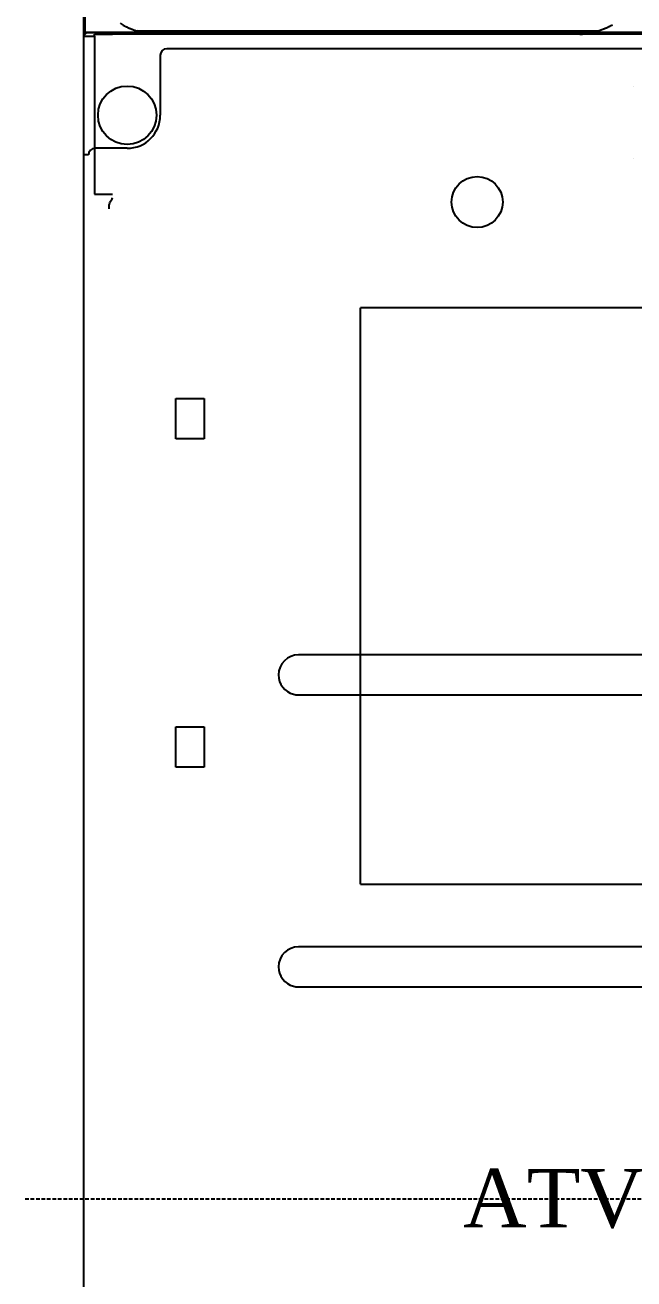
# Model space of a CAD drawing. Extents: x 0 to 226, y 0 to 690.
# Drawn here: x 0 to 83.5, y 333.7 to 505.5 of the extents above; entities that cross this region are included whole.
import ezdxf

# ---------------------------------------------------------------- set-up
doc = ezdxf.new("R2010")
doc.units = 0
doc.linetypes.add('DASHED', pattern=[0.75, 0.5, -0.25])
doc.layers.add('-15N-THT. THIẾT BỊ ĐÓNG MỞ', color=40, linetype='CONTINUOUS')
doc.styles.add('- 04.0', font='times.ttf', dxfattribs={"height": 4})

# ---------------------------------------------------------------- blocks, each defined once
blk = doc.blocks.new('06 - N - SC VSD ATV630D30~D45N4')
at = {"layer": '-15N-THT. THIẾT BỊ ĐÓNG MỞ'}
for p, q in [((-105, 302.47), (-105, -248.35)), ((-104.75, 159.78), (-104.75, 169.53)), ((-105, 159.86), (-105, 159.86)), ((-105, 159.86), (104.99, 159.86)), ((-99.98, 161.09), (-99.55, 160.84)), ((-99.55, 160.84), (-99.48, 160.8)), ((-99.48, 160.8), (-99.41, 160.76)), ((-99.41, 160.76), (-99.33, 160.73)), ((-99.33, 160.73), (-99.26, 160.69)), ((-99.26, 160.69), (-99.19, 160.65)), ((-99.19, 160.65), (-99.12, 160.61)), ((-99.12, 160.61), (-99.04, 160.58)), ((-99.04, 160.58), (-98.97, 160.54)), ((-98.97, 160.54), (-98.9, 160.51)), ((-98.9, 160.51), (-98.82, 160.48)), ((-98.82, 160.48), (-98.75, 160.44)), ((-98.75, 160.44), (-98.68, 160.41)), ((-98.68, 160.41), (-98.6, 160.38)), ((-98.6, 160.38), (-98.53, 160.35)), ((-98.53, 160.35), (-98.46, 160.32)), ((-98.46, 160.32), (-98.38, 160.29)), ((-98.38, 160.29), (-98.31, 160.26)), ((-98.31, 160.26), (-98.24, 160.24)), ((-98.24, 160.24), (-98.17, 160.21)), ((-98.17, 160.21), (-98.09, 160.18)), ((-98.09, 160.18), (-98.02, 160.16)), ((-98.02, 160.16), (-97.95, 160.13)), ((-97.95, 160.13), (-97.88, 160.11)), ((-97.88, 160.11), (-97.82, 160.09)), ((-97.82, 160.09), (-97.76, 160.07)), ((-97.76, 160.07), (-97.71, 160.05)), ((-97.71, 160.05), (-97.67, 160.04)), ((-97.58, 160.01), (-97.67, 160.04)), ((-97.67, 160.04), (-34.33, 160.04)), ((-97.47, 159.98), (-97.58, 160.01)), ((-97.37, 159.95), (-97.47, 159.98)), ((-97.26, 159.92), (-97.37, 159.95)), ((-97.14, 159.89), (-97.26, 159.92)), ((-97.02, 159.86), (-97.14, 159.89)), ((-96.97, 159.85), (-97.02, 159.86)), ((-96.91, 159.84), (-96.97, 159.85)), ((-96.85, 159.82), (-96.91, 159.84)), ((-96.78, 159.81), (-96.85, 159.82)), ((-96.72, 159.8), (-96.78, 159.81)), ((-35.28, 159.8), (-35.22, 159.81)), ((-35.22, 159.81), (-35.15, 159.82)), ((-35.15, 159.82), (-35.09, 159.84)), ((-35.09, 159.84), (-35.03, 159.85)), ((-35.03, 159.85), (-34.98, 159.86)), ((-34.98, 159.86), (-34.86, 159.89)), ((-34.86, 159.89), (-34.74, 159.92)), ((-34.74, 159.92), (-34.63, 159.95)), ((-34.63, 159.95), (-34.53, 159.98)), ((-34.53, 159.98), (-34.42, 160.01)), ((-34.42, 160.01), (-34.33, 160.04)), ((-34.29, 160.05), (-34.33, 160.04)), ((-34.24, 160.07), (-34.29, 160.05)), ((-34.18, 160.09), (-34.24, 160.07)), ((-34.12, 160.11), (-34.18, 160.09)), ((-34.05, 160.13), (-34.12, 160.11)), ((-33.98, 160.16), (-34.05, 160.13)), ((-33.91, 160.18), (-33.98, 160.16)), ((-33.83, 160.21), (-33.91, 160.18)), ((-33.76, 160.24), (-33.83, 160.21)), ((-33.69, 160.26), (-33.76, 160.24)), ((-33.62, 160.29), (-33.69, 160.26)), ((-33.54, 160.32), (-33.62, 160.29)), ((-33.47, 160.35), (-33.54, 160.32)), ((-33.4, 160.38), (-33.47, 160.35)), ((-33.32, 160.41), (-33.4, 160.38)), ((-33.25, 160.44), (-33.32, 160.41)), ((-33.18, 160.48), (-33.25, 160.44)), ((-33.1, 160.51), (-33.18, 160.48)), ((-33.03, 160.54), (-33.1, 160.51)), ((-32.96, 160.58), (-33.03, 160.54)), ((-32.88, 160.61), (-32.96, 160.58)), ((-32.81, 160.65), (-32.88, 160.61)), ((-32.74, 160.69), (-32.81, 160.65)), ((-32.67, 160.73), (-32.74, 160.69)), ((-32.59, 160.76), (-32.67, 160.73)), ((-32.52, 160.8), (-32.59, 160.76)), ((-32.45, 160.84), (-32.52, 160.8)), ((-105, 159.35), (-104.56, 159.78)), ((-105, 159.3), (-103.5, 159.3)), ((-96.65, 159.78), (-104.75, 159.78)), ((-103.5, 159.58), (-103.5, 159.58)), ((-103.5, 159.3), (-103.5, 159.58)), ((-103.5, 159.58), (-100.99, 159.58)), ((-103.5, 159.3), (-103.5, 137.69)), ((-103.5, 159.3), (-103.5, 159.3)), ((-15, 159.59), (-100.99, 159.59)), ((-100.99, 159.59), (-100.99, 159.59)), ((-100.99, 159.58), (-100.99, 159.58)), ((-96.65, 159.78), (-96.72, 159.8)), ((-96.65, 159.78), (-96.65, 159.78)), ((-36.91, 159.59), (-36.76, 159.6)), ((-36.76, 159.6), (-36.62, 159.61)), ((-36.62, 159.61), (-36.51, 159.62)), ((-36.51, 159.62), (-36.4, 159.63)), ((-36.4, 159.63), (-36.3, 159.64)), ((-36.3, 159.64), (-36.21, 159.65)), ((-36.21, 159.65), (-36.13, 159.66)), ((-36.13, 159.66), (-36.04, 159.67)), ((-36.04, 159.67), (-35.97, 159.68)), ((-35.97, 159.68), (-35.9, 159.69)), ((-35.9, 159.69), (-35.83, 159.7)), ((-35.83, 159.7), (-35.76, 159.71)), ((-35.76, 159.71), (-35.69, 159.72)), ((-35.69, 159.72), (-35.63, 159.73)), ((-35.63, 159.73), (-35.57, 159.74)), ((-35.57, 159.74), (-35.51, 159.75)), ((-35.51, 159.75), (-35.45, 159.76)), ((-35.45, 159.76), (-35.4, 159.77)), ((-35.4, 159.77), (-35.35, 159.78)), ((-35.35, 159.78), (-35.28, 159.8)), ((-35.35, 159.78), (-35.35, 159.78)), ((-94.46, 156.7), (-94.46, 148.49)), ((-94.46, 156.7), (-94.46, 156.7)), ((93.55, 157.6), (-93.56, 157.6)), ((-93.56, 157.6), (-93.56, 157.6)), ((-29.49, 152.48), (-29.49, 152.48)), ((-103, 148.49), (-103, 148.49)), ((-95, 148.49), (-95, 148.49)), ((-94.46, 148.49), (-94.46, 148.49)), ((-104.31, 143.05), (-105, 143.05)), ((-105, 143.05), (-105, 143.05)), ((-104.31, 143.05), (-104.31, 143.05)), ((-99, 143.95), (-103.41, 143.95)), ((-103.41, 143.95), (-103.41, 143.95)), ((-99, 143.95), (-99, 143.95)), ((-29.49, 142.5), (-29.49, 142.5)), ((-103.5, 137.69), (-103.5, 137.69)), ((-103.5, 137.69), (-100.99, 137.69)), ((-100.99, 137.69), (-100.99, 137.69)), ((-101.49, 135.84), (-101.47, 136)), ((-101.49, 135.68), (-101.49, 135.84)), ((-101.47, 136), (-101.45, 136.16)), ((-101.45, 136.16), (-101.41, 136.31)), ((-101.41, 136.31), (-101.36, 136.46)), ((-101.36, 136.46), (-101.31, 136.61)), ((-101.31, 136.61), (-101.24, 136.76)), ((-101.24, 136.76), (-101.17, 136.91)), ((-101.17, 136.91), (-101.08, 137.05)), ((-101.08, 137.05), (-100.99, 137.18)), ((-100.99, 137.18), (-100.99, 137.18)), ((-54.5, 136.59), (-54.5, 136.59)), ((-47.5, 136.59), (-47.5, 136.59)), ((-101.49, 135.68), (-101.49, 135.68)), ((-18.33, 122.09), (-67, 122.09)), ((-67, 43.09), (-67, 122.09)), ((-67, 122.09), (-67, 122.09)), ((-92.31, 109.65), (-88.44, 109.65)), ((-92.31, 109.65), (-92.31, 109.65)), ((-92.31, 104.13), (-92.31, 109.65)), ((-88.44, 109.65), (-88.44, 104.13)), ((-88.44, 109.65), (-88.44, 109.65)), ((-92.31, 104.13), (-92.31, 104.13)), ((-88.44, 104.13), (-92.31, 104.13)), ((-88.44, 104.13), (-88.44, 104.13)), ((75.49, 74.53), (-75.5, 74.53)), ((-75.5, 74.53), (-75.5, 74.53)), ((-78.24, 71.79), (-78.24, 71.79)), ((-76.19, 69.14), (-76.19, 69.14)), ((-75.5, 69.05), (75.49, 69.05)), ((-75.5, 69.05), (-75.5, 69.05)), ((-92.31, 64.65), (-88.44, 64.65)), ((-92.31, 64.65), (-92.31, 64.65)), ((-92.31, 59.13), (-92.31, 64.65)), ((-88.44, 64.65), (-88.44, 59.13)), ((-88.44, 64.65), (-88.44, 64.65)), ((-92.31, 59.13), (-92.31, 59.13)), ((-88.44, 59.13), (-92.31, 59.13)), ((-88.44, 59.13), (-88.44, 59.13)), ((-67, 43.09), (-18.33, 43.09)), ((-67, 43.09), (-67, 43.09)), ((75.49, 34.53), (-75.5, 34.53)), ((-75.5, 34.53), (-75.5, 34.53)), ((-78.24, 31.79), (-78.24, 31.79)), ((-76.19, 29.14), (-76.19, 29.14)), ((-75.5, 29.05), (75.49, 29.05)), ((-75.5, 29.05), (-75.5, 29.05))]:
    blk.add_line(p, q, dxfattribs=at)
at = {"layer": '-15N-THT. THIẾT BỊ ĐÓNG MỞ', "color": 6, "linetype": 'DASHED'}
blk.add_line((-113, 0), (113, 0), dxfattribs=at)
at = {"layer": '-15N-THT. THIẾT BỊ ĐÓNG MỞ'}
for centre, radius in [((-99, 148.49), 4), ((-51, 136.59), 3.5)]:
    blk.add_circle(centre, radius, dxfattribs=at)
for centre, radius, start, end in [((-99, 148.49), 4.54, 270, 0), ((-75.5, 71.79), 2.74, 90.0001, 179.9999), ((-75.5, 71.79), 2.74, 180.0002, 255.3628), ((-75.5, 71.79), 2.75, 255.367, 269.996), ((-75.5, 31.79), 2.74, 90.0001, 179.9999), ((-75.5, 31.79), 2.74, 180.0002, 255.3628), ((-75.5, 31.79), 2.75, 255.367, 269.996)]:
    blk.add_arc(centre, radius, start, end, dxfattribs=at)
for centre, major_axis, start_param, end_param in [((-93.56, 156.7), (0.636, 0.636), 0.786768, 2.354825), ((-103.41, 143.05), (-0.636, -0.636), -2.354825, -0.786768)]:
    blk.add_ellipse(centre, major_axis=major_axis, ratio=0.997265, start_param=start_param, end_param=end_param, dxfattribs=at)
at = {"layer": '-15N-THT. THIẾT BỊ ĐÓNG MỞ', "color": 3, "insert": (0, 0), "char_height": 8, "width": 47.4864, "attachment_point": 5, "style": '- 04.0'}
blk.add_mtext('ATV630D30~D45N4', dxfattribs=at)

msp = doc.modelspace()

# ---------------------------------------------------------------- block references
msp.add_blockref('06 - N - SC VSD ATV630D30~D45N4', (113.01, 344.65))

doc.saveas('drawing.dxf')
